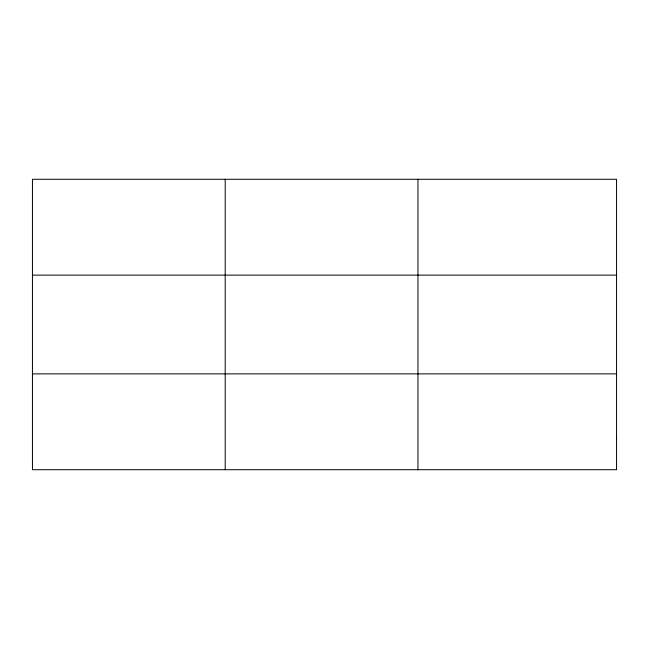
<?xml version="1.0" encoding="UTF-8"?>
<svg xmlns="http://www.w3.org/2000/svg" width="649" height="649" viewBox="0 0 649 649"><rect width="100%" height="100%" fill="white"/><g stroke="black" fill="none" stroke-linecap="round" stroke-linejoin="round"><path stroke-width="0.97" d="M225.203 469.714L225.203 179.286M417.956 469.714L417.956 179.286M32.45 275.127L616.55 275.127M32.45 373.873L616.55 373.873M616.55 437.767L616.55 469.714L32.45 469.714L32.45 179.286L616.55 179.286L616.55 437.767"/></g></svg>
